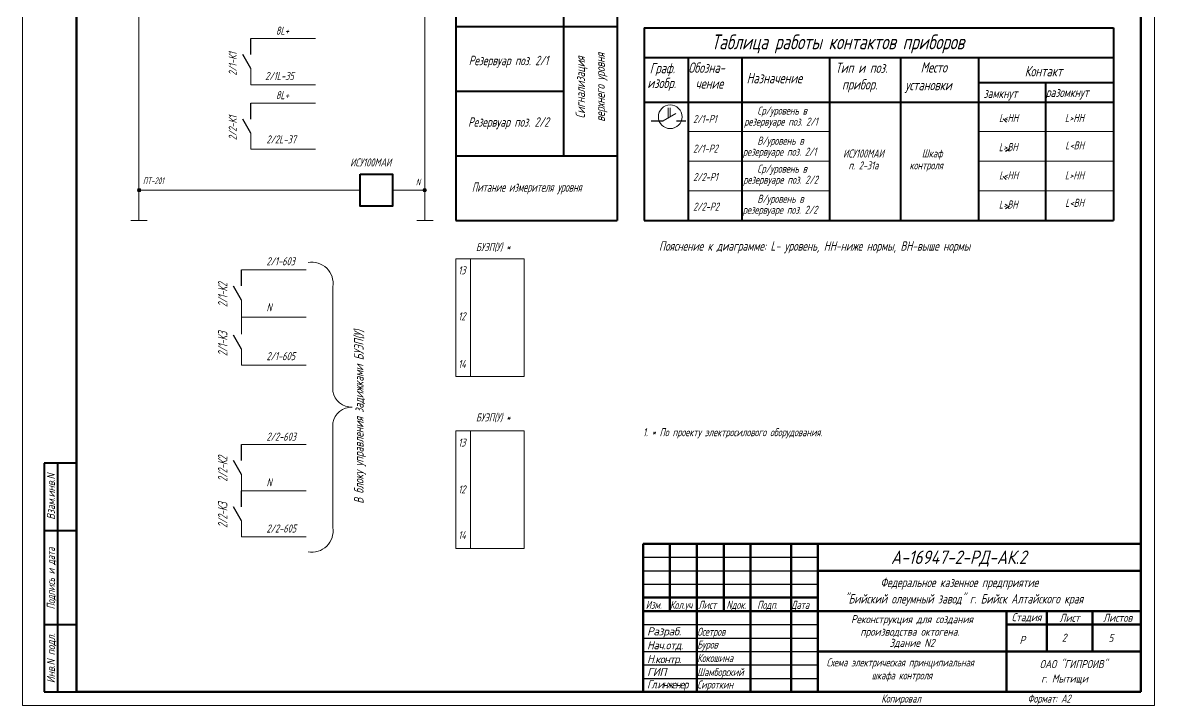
# Model space of a CAD drawing. Header units: millimetres. Extents: x 152217 to 562659, y 54507 to 219294.
# Drawn here: x 557145.9 to 557566.4, y 218700 to 218953.6 of the extents above; entities that cross this region are included whole.
import ezdxf
from ezdxf.enums import TextEntityAlignment as Align

# ---------------------------------------------------------------- set-up
doc = ezdxf.new("R2010")
doc.units = ezdxf.units.MM
doc.layers.get('0').update_dxf_attribs({"lineweight": 18})
for name, color, linetype, lineweight in [('Рамка толстая', 7, 'Continuous', 60), ('Таблица', 253, 'Continuous', 40), ('Текст_КИП', 2, 'Continuous', 25), ('Толст.рамка', 7, 'Continuous', 60), ('Тонк.рамка', 10, 'Continuous', 20), ('тонкий', 5, 'Continuous', 25)]:
    doc.layers.add(name, color=color, linetype=linetype, lineweight=lineweight)
doc.layers.add('текст', color=1, linetype='Continuous')
doc.styles.get("Standard").update_dxf_attribs({"font": 'simplex.shx', "width": 0.6, "oblique": 15})

msp = doc.modelspace()

# ---------------------------------------------------------------- hatches: boundary and pattern name
h = msp.add_hatch(color=256)
edge = h.paths.add_edge_path()
edge.add_arc((557189.1783, 218891.3465), 0.6476, 0, 360)
h = msp.add_hatch(color=256)
edge = h.paths.add_edge_path()
edge.add_arc((557295.2961, 218891.3482), 0.6476, 0, 360)

# ---------------------------------------------------------------- linework, layer by layer
for p, q in [((557189.1248, 218880.1062), (557189.1249, 219237.4171)), ((557295.3989, 218880.1062), (557295.3983, 219237.4171)), ((557230.6872, 218947.6898), (557254.6872, 218947.6898)), ((557230.6872, 218936.5253), (557230.6872, 218930.5268)), ((557230.6872, 218930.5268), (557254.6872, 218930.5268)), ((557230.6872, 218923.6898), (557254.6872, 218923.6898)), ((557385.7119, 218921.9084), (557385.7119, 218918.1494)), ((557386.5526, 218921.9084), (557386.5526, 218918.6347)), ((557383.8434, 218917.0706), (557388.6261, 218919.8319)), ((557230.6872, 218912.5253), (557230.6872, 218906.5268)), ((557393.2403, 218913.0977), (557445.6442, 218913.0977)), ((557501.0203, 218913.0977), (557551.1912, 218913.0977)), ((557230.6872, 218906.5268), (557254.6872, 218906.5268)), ((557393.2403, 218902.0977), (557445.6442, 218902.0977)), ((557501.0203, 218902.0977), (557551.1912, 218902.0977)), ((557271.3713, 218891.3465), (557189.1783, 218891.3465)), ((557283.3713, 218891.3487), (557295.3988, 218891.3482)), ((557393.2403, 218891.0977), (557445.6442, 218891.0977)), ((557501.0203, 218891.0977), (557551.1912, 218891.0977)), ((557186.1166, 218880.1062), (557192.1331, 218880.1062)), ((557292.3906, 218880.1062), (557298.4071, 218880.1062)), ((557376.8242, 218880.0977), (557501.0203, 218880.0977)), ((557501.0203, 218880.0977), (557551.1912, 218880.0977)), ((557501.0203, 218880.0977), (557551.1912, 218880.0977)), ((557312.2539, 218865.8809), (557312.2539, 218822.1448)), ((557227.2047, 218861.7064), (557251.2047, 218861.7064)), ((557261.1537, 218855.4869), (557261.1537, 218816.5753)), ((557227.2047, 218850.5419), (557227.2047, 218837.83)), ((557227.2047, 218844.2139), (557251.2047, 218844.2139)), ((557227.2047, 218832.343), (557227.2047, 218826.3445)), ((557227.2047, 218826.3445), (557251.2047, 218826.3445)), ((557261.1537, 218805.0624), (557261.1537, 218765.9953)), ((557312.2539, 218802.0016), (557312.2539, 218758.2656)), ((557227.2047, 218796.8704), (557251.2047, 218796.8704)), ((557227.2047, 218785.7059), (557227.2047, 218779.7074)), ((557227.2047, 218779.7074), (557251.2047, 218779.7074)), ((557227.2047, 218779.7074), (557251.2047, 218779.7074)), ((557227.2047, 218768.5429), (557227.2047, 218762.5444)), ((557227.2047, 218762.5444), (557251.2047, 218762.5444))]:
    msp.add_line(p, q)
at = {"lineweight": -3}
for p, q in [((557230.6872, 218941.7723), (557230.6872, 218947.6898)), ((557230.6872, 218917.6635), (557230.6872, 218923.6898)), ((557379.3976, 218917.0706), (557383.8434, 218917.0706)), ((557388.7972, 218917.0706), (557392.3236, 218917.0706)), ((557227.2047, 218855.7889), (557227.2047, 218861.7064)), ((557227.2047, 218790.9529), (557227.2047, 218796.8704)), ((557227.2047, 218773.6811), (557227.2047, 218779.7074))]:
    msp.add_line(p, q, dxfattribs=at)
at = {"lineweight": 30}
for p, q in [((557230.6872, 218936.5253), (557227.6872, 218941.7214)), ((557230.6872, 218912.5253), (557227.6872, 218917.7214)), ((557227.2047, 218850.5419), (557224.2047, 218855.7381)), ((557227.2047, 218832.343), (557224.2047, 218837.5391)), ((557227.2047, 218785.7059), (557224.2047, 218790.902)), ((557227.2047, 218768.5429), (557224.2047, 218773.739))]:
    msp.add_line(p, q, dxfattribs=at)
at = {"color": 7, "lineweight": 40}
for p, q in [((557153.8998, 218789.9769), (557153.8998, 218704.9769)), ((557165.8998, 218789.9769), (557153.8998, 218789.9769)), ((557158.8998, 218789.9769), (557158.8998, 218704.9769)), ((557153.8998, 218764.9769), (557165.8998, 218764.9769)), ((557153.8998, 218729.9769), (557165.8998, 218729.9769)), ((557153.8998, 218704.9769), (557165.8998, 218704.9769))]:
    msp.add_line(p, q, dxfattribs=at)
at = {"color": 7}
for p, q in [((557376.3998, 218739.9896), (557441.3998, 218739.9896)), ((557376.3998, 218734.9896), (557441.3998, 218734.9896))]:
    msp.add_line(p, q, dxfattribs=at)
at = {"lineweight": 40}
msp.add_lwpolyline([(557271.3713, 218897.3489), (557283.3713, 218897.3489), (557283.3713, 218885.3489), (557271.3713, 218885.3489)], close=True, dxfattribs=at)
for points in [[(557306.8273, 218865.8809), (557332.2634, 218865.8809), (557332.2634, 218822.1448), (557306.8273, 218822.1448)], [(557306.8273, 218802.0016), (557332.2634, 218802.0016), (557332.2634, 218758.2656), (557306.8273, 218758.2656)]]:
    msp.add_lwpolyline(points, close=True)
at = {"color": 5}
msp.add_circle((557386.5072, 218918.6256), 4.4, dxfattribs=at)
for centre in [(557189.1783, 218891.3465), (557295.2961, 218891.3482)]:
    msp.add_circle(centre, 0.6476)
for centre, radius, start, end in [((557253.3916, 218856.7152), 7.8588, 351.008072, 100.685345), ((557268.1395, 218817.8366), 7.0987, 190.234928, 271.713613), ((557268.1405, 218803.6443), 7.1, 88.295429, 169.75603), ((557253.3916, 218764.767), 7.8588, 259.314655, 8.991928)]:
    msp.add_arc(centre, radius, start, end)
at = {"layer": 'Рамка толстая', "color": 7}
for p, q in [((557165.8998, 218759.9769), (557165.8998, 218704.9769)), ((557165.8998, 218759.9769), (557165.8998, 218704.9769)), ((557561.3998, 218759.9896), (557376.3998, 218759.9896)), ((557376.3998, 218759.9896), (557376.3998, 218704.9896)), ((557561.3998, 218759.9896), (557376.3998, 218759.9896)), ((557376.3998, 218759.9896), (557376.3998, 218704.9896)), ((557386.3998, 218759.9896), (557386.3998, 218734.9896)), ((557396.3998, 218759.9896), (557396.3998, 218704.9896)), ((557406.3998, 218759.9896), (557406.3998, 218734.9896)), ((557416.3998, 218759.9896), (557416.3998, 218704.9896)), ((557431.3998, 218759.9896), (557431.3998, 218704.9896)), ((557441.3998, 218759.9896), (557441.3998, 218704.9896)), ((557441.3998, 218749.9896), (557561.3998, 218749.9896)), ((557376.3998, 218739.9896), (557441.3998, 218739.9896)), ((557376.3998, 218734.9896), (557561.3998, 218734.9896)), ((557511.3998, 218734.9896), (557511.3998, 218704.9896)), ((557526.3998, 218734.9896), (557526.3998, 218719.9896)), ((557543.3998, 218734.9896), (557543.3998, 218719.9896)), ((557511.3998, 218729.9896), (557561.3998, 218729.9896)), ((557441.3998, 218719.9896), (557561.3998, 218719.9896)), ((557441.3998, 218719.9896), (557561.3998, 218719.9896))]:
    msp.add_line(p, q, dxfattribs=at)
at = {"layer": 'Таблица'}
for p, q in [((557306.8277, 219259.715), (557306.8275, 218880.0977)), ((557366.828, 219259.715), (557366.8273, 218880.0977)), ((557346.8274, 219220.3034), (557346.827, 218904.0977)), ((557306.8277, 218952.0977), (557366.8274, 218952.0976)), ((557376.8242, 218951.5977), (557376.8242, 218880.0977)), ((557376.8242, 218951.5977), (557551.1912, 218951.5977)), ((557551.1912, 218951.5977), (557551.1912, 218880.0977)), ((557376.8242, 218940.5977), (557551.1912, 218940.5977)), ((557393.2403, 218940.5977), (557393.2403, 218880.0977)), ((557413.2403, 218880.0977), (557413.2403, 218940.5977)), ((557445.6442, 218940.5977), (557445.6442, 218880.0977)), ((557472.1455, 218880.0977), (557472.1455, 218940.5977)), ((557501.0203, 218940.5977), (557501.0203, 218880.0977)), ((557501.0203, 218931.3073), (557551.1912, 218931.3073)), ((557526.0203, 218880.0977), (557526.0203, 218931.3073)), ((557306.8277, 218928.0977), (557346.8272, 218928.0977)), ((557376.8242, 218924.0977), (557551.1912, 218924.0977)), ((557306.8275, 218904.0977), (557366.8273, 218904.0977)), ((557306.8275, 218880.0977), (557366.8273, 218880.0977)), ((557376.8242, 218880.0977), (557551.1912, 218880.0977))]:
    msp.add_line(p, q, dxfattribs=at)
at = {"layer": 'Текст_КИП'}
for p, q in [((557510.2265, 218917.8009), (557511.4058, 218916.578)), ((557512.6616, 218906.6472), (557511.1104, 218905.7083)), ((557510.2148, 218896.4171), (557511.3325, 218895.2962)), ((557512.6224, 218885.441), (557511.0443, 218884.3895))]:
    msp.add_line(p, q, dxfattribs=at)
at = {"layer": 'Толст.рамка'}
for p, q in [((557165.8998, 218704.9769), (557165.8998, 219288.9769)), ((557561.3998, 219288.9807), (557561.3998, 218704.9896)), ((557561.3998, 218704.9859), (557165.8998, 218704.9859))]:
    msp.add_line(p, q, dxfattribs=at)
at = {"layer": 'Тонк.рамка'}
for p, q in [((557145.8998, 219293.9809), (557145.8998, 218699.9769)), ((557566.3998, 218699.9769), (557566.3998, 219293.9809)), ((557145.8998, 218699.9769), (557566.3998, 218699.9769))]:
    msp.add_line(p, q, dxfattribs=at)
at = {"layer": 'тонкий', "color": 7}
for p, q in [((557376.3998, 218754.9896), (557441.3998, 218754.9896)), ((557376.3998, 218749.9896), (557441.3998, 218749.9896)), ((557376.3998, 218744.9896), (557441.3998, 218744.9896)), ((557376.3998, 218729.9896), (557441.3998, 218729.9896)), ((557376.3998, 218729.9896), (557441.3998, 218729.9896)), ((557376.3998, 218724.9896), (557441.3998, 218724.9896)), ((557376.3998, 218724.9896), (557441.3998, 218724.9896)), ((557376.3998, 218719.9896), (557441.3998, 218719.9896)), ((557376.3998, 218719.9896), (557441.3998, 218719.9896)), ((557376.3998, 218714.9896), (557441.3998, 218714.9896)), ((557376.3998, 218714.9896), (557441.3998, 218714.9896)), ((557376.3998, 218709.9896), (557441.3998, 218709.9896)), ((557376.3998, 218709.9896), (557441.3998, 218709.9896))]:
    msp.add_line(p, q, dxfattribs=at)

# ---------------------------------------------------------------- texts
at = {"lineweight": 30, "oblique": 15, "width": 0.7}
for s, height, p in [('Таблица работы контактов приборов', 5.5, (557401.8103, 218943.6678)), ('Граф.', 3.85, (557378.9021, 218934.7744)), ('Обозна-', 3.85, (557393.2403, 218934.9328)), ('Тип и поз.', 3.85, (557447.894, 218934.9021)), ('Место', 3.85, (557479.5612, 218935.0304)), ('Назначение', 3.85, (557414.9049, 218931.0411)), ('Контакт', 3.85, (557518.2269, 218933.6151)), ('изобр.', 3.85, (557378.0005, 218929.2388)), ('чение', 3.85, (557395.9142, 218929.0377)), ('прибор.', 3.85, (557450.3411, 218928.7228)), ('установки', 3.85, (557473.7654, 218928.4648)), ('замкнут', 3.5, (557502.911, 218925.5623)), ('разомкнут', 3.5, (557526.0203, 218925.9178))]:
    msp.add_text(s, height=height, dxfattribs=at).set_placement(p)
at = {"oblique": 15}
for s, height, width, p in [('2/1-К1', 3, 0.6, (557225.4655, 218933.8978)), ('2/2-К1', 3, 0.6, (557225.4655, 218909.8978)), ('2/1-К2', 3.5, 0.6, (557221.9831, 218847.9144)), ('2/1-К3', 3.5, 0.6, (557221.9831, 218829.7155)), ('В блоку управления задижками БУЭП(У)', 3.5, 0.7, (557272.575, 218774.8602)), ('2/2-К2', 3.5, 0.6, (557221.9831, 218783.0784)), ('2/2-К3', 3.5, 0.6, (557221.9831, 218765.9154))]:
    msp.add_text(s, height=height, rotation=90, dxfattribs=dict(at, width=width)).set_placement(p)
at = {"color": 2, "oblique": 15, "width": 0.7}
for s, p in [('Резервуар поз. 2/1', (557326.4185, 218937.7692)), ('Резервуар поз. 2/2', (557326.4185, 218914.9187))]:
    msp.add_text(s, height=3.5, dxfattribs=at).set_placement(p, align=Align.CENTER)
at = {"oblique": 15}
for s, height, width, p in [('ИСУ100МАИ', 3, 0.6, (557267.5734, 218900.1454)), ('ПТ-201', 2.5, 0.6, (557190.5717, 218893.5867)), ('N', 2.5, 0.6, (557292.0071, 218893.1132)), ('БУЭП(У) *', 3, 0.7, (557314.3195, 218868.7261)), ('БУЭП(У) *', 3, 0.7, (557314.3195, 218805.4284))]:
    msp.add_text(s, height=height, dxfattribs=dict(at, width=width)).set_placement(p)
at = {"color": 2, "oblique": 15, "width": 0.6}
msp.add_text('Питание измерителя уровня', height=3.5, dxfattribs=at).set_placement((557312.8209, 218890.7473))
at = {"lineweight": -3, "oblique": 15, "width": 0.7}
msp.add_text('Пояснение к диаграмме: L- уровень, НН-ниже нормы, ВН-выше нормы ', height=3.5, dxfattribs=at).set_placement((557382.3437, 218868.8615))
at = {"color": 2, "oblique": 15}
for s, width, p in [('Взам.инв.N', 0.8, (557157.8998, 218777.4769)), ('Подпись и дата', 0.7, (557157.8998, 218747.121)), ('Инв.N подл.', 0.8, (557157.8998, 218717.4769))]:
    msp.add_text(s, height=3, rotation=90, dxfattribs=dict(at, width=width)).set_placement(p, align=Align.CENTER)
at = {"color": 3, "oblique": 15, "width": 0.7}
for s, p in [('Изм.', (557377.4031, 218735.8156)), ('Кол.уч', (557386.4031, 218735.8156)), ('Лист', (557396.9031, 218735.8156)), ('Nдок.', (557407.4031, 218735.8156)), ('Подп.', (557418.812, 218735.8156)), ('Дата', (557431.3998, 218735.8156))]:
    msp.add_text(s, height=3, dxfattribs=at).set_placement(p)
at = {"color": 3, "oblique": 15, "width": 0.8}
for s, p in [('Стадия', (557518.8998, 218732.4896)), ('Лист', (557534.8998, 218732.4896)), ('Листов', (557552.7518, 218732.5241))]:
    msp.add_text(s, height=3, dxfattribs=at).set_placement(p, align=Align.MIDDLE)
at = {"color": 7, "oblique": 15, "width": 0.7}
for s, p in [('Схема электрическая принципиальная ', (557444.5943, 218714.4268)), ('шкафа контроля', (557461.3801, 218709.6067))]:
    msp.add_text(s, height=3, dxfattribs=at).set_placement(p)
at = {"color": 2, "oblique": 15, "width": 0.7}
for s, p in [('Копировал', (557472.2798, 218702.0892)), ('Формат: А2', (557527.2798, 218702.0892))]:
    msp.add_text(s, height=3, dxfattribs=at).set_placement(p, align=Align.MIDDLE)
at = {"layer": 'текст', "char_height": 3, "width": 19, "attachment_point": 4}
for s, insert in [('{\\W0.95;\\T0.95;Разраб.}', (557377.9269, 218727.0625)), ('{\\W0.9;\\T0.95;Нач.отд.}', (557377.9269, 218722.0625)), ('{\\W0.9;\\T0.9;Н.контр.}', (557377.9269, 218716.7316)), ('{\\W0.95;\\T0.95;ГИП}', (557377.9269, 218712.37)), ('{\\W0.8;\\T0.85;Гл.инженер}', (557377.9269, 218707.37))]:
    msp.add_mtext(s, dxfattribs=dict(at, insert=insert))
at = {"layer": 'Текст_КИП', "color": 1, "oblique": 15}
for s, width, p in [('8L+', 0.6, (557239.9804, 218949.1029)), ('8L+', 0.6, (557239.9804, 218925.1456)), ('2/1-603', 0.6, (557236.498, 218863.4444)), ('13', 0.7, (557307.756, 218860.0809)), ('N', 0.6, (557236.498, 218846.3474)), ('12', 0.7, (557307.756, 218843.0031)), ('2/1-605', 0.6, (557236.498, 218828.1911)), ('14', 0.7, (557307.756, 218825.3043)), ('2/2-603', 0.6, (557236.498, 218798.293)), ('13', 0.7, (557307.756, 218796.0918)), ('N', 0.6, (557236.498, 218781.2927)), ('12', 0.7, (557307.756, 218778.7035)), ('2/2-605', 0.6, (557236.498, 218764.1713)), ('14', 0.7, (557307.756, 218761.7291))]:
    msp.add_text(s, height=3, dxfattribs=dict(at, width=width)).set_placement(p)
at = {"layer": 'Текст_КИП', "oblique": 15, "width": 0.7}
for s, p in [('верхнего уровня', (557362.2217, 218916.7764)), ('Сигнализация  ', (557354.8517, 218918.0031))]:
    msp.add_text(s, height=3.5, rotation=90, dxfattribs=at).set_placement(p)
at = {"layer": 'Текст_КИП', "color": 1, "oblique": 15, "width": 0.6}
for s, p in [('2/1L-35', (557241.3408, 218932.2576)), ('2/2L-37', (557241.9717, 218908.7041))]:
    msp.add_text(s, height=3, dxfattribs=at).set_placement(p, align=Align.CENTER)
at = {"layer": 'Текст_КИП', "oblique": 15}
for s, height, width, p in [('Ср/уровень в', 3, 0.65, (557418.8778, 218919.4051)), ('2/1-Р1', 3, 0.7, (557395.0364, 218916.2951)), ('резервуаре поз. 2/1', 3, 0.65, (557413.98, 218915.3157)), ('L<НН', 3, 0.7, (557508.6932, 218916.672)), ('L>НН', 3, 0.7, (557533.154, 218916.672)), ('2/1-Р2', 3, 0.7, (557395.0364, 218905.2951)), ('В/уровень в', 3, 0.65, (557418.8778, 218908.221)), ('L>ВН', 3, 0.7, (557508.6073, 218905.829)), ('L<ВН', 3, 0.7, (557533.2577, 218906.4677)), ('резервуаре поз. 2/1', 3, 0.65, (557413.4959, 218904.1316)), ('Шкаф', 3, 0.7, (557479.9901, 218903.5111)), ('Ср/уровень в', 3, 0.65, (557418.8778, 218897.8329)), ('контроля', 3, 0.7, (557475.4119, 218899.0785)), ('2/2-Р1', 3, 0.7, (557395.0364, 218894.7229)), ('резервуаре поз. 2/2', 3, 0.65, (557413.6319, 218893.7435)), ('L<НН', 3, 0.7, (557508.6932, 218895.3529)), ('L>НН', 3, 0.7, (557533.154, 218895.3529)), ('В/уровень в', 3, 0.65, (557418.8778, 218886.6488)), ('L>ВН', 3, 0.7, (557508.6073, 218884.5099)), ('L<ВН', 3, 0.7, (557533.2577, 218885.1486)), ('2/2-Р2', 3, 0.7, (557395.0364, 218883.7229)), ('резервуаре поз. 2/2', 3, 0.65, (557413.4339, 218882.5594)), ('1. * По проекту электросилового оборудования.', 3, 0.7, (557376.3998, 218799.9375)), ('Федеральное казенное предприятие', 3.5, 0.7, (557464.5976, 218743.8867)), ('"Бийский олеумный завод" г. Бийск Алтайского края ', 3.5, 0.7, (557451.3132, 218737.8099)), ('Осетров', 3, 0.7, (557396.5292, 218725.83)), ('Буров', 3, 0.7, (557396.5292, 218721.0678)), ('Кокошина', 3, 0.7, (557396.5292, 218716.0678)), ('ОАО "ГИПРОИВ"', 3, 0.8, (557523.7954, 218713.8015)), ('Шамборский', 3, 0.7, (557396.5292, 218710.8521)), ('г. Мытищи', 3, 0.8, (557524.353, 218708.4437)), ('Сироткин', 3, 0.7, (557396.5292, 218706.2089))]:
    msp.add_text(s, height=height, dxfattribs=dict(at, width=width)).set_placement(p)
for s, width, p in [('ИСУ100МАИ', 0.7, (557458.3077, 218903.4629)), ('п. 2-31а', 0.7, (557458.3077, 218899.0303)), ('Реконструкция для создания', 0.8, (557476.3526, 218730.5001)), ('производства октогена. ', 0.8, (557476.3526, 218725.8461)), ('Здание N2', 0.8, (557476.3526, 218721.686))]:
    msp.add_text(s, height=3, dxfattribs=dict(at, width=width)).set_placement(p, align=Align.CENTER)
at = {"layer": 'Текст_КИП', "ltscale": 0.02, "oblique": 15, "width": 0.8}
msp.add_text('А-16947-2-РД-АК.2', height=5, dxfattribs=at).set_placement((557468.5238, 218752.4962))
at = {"layer": 'Текст_КИП', "lineweight": -3, "oblique": 15, "width": 0.8}
for s, p in [('Р', (557516.3115, 218722.7779)), ('2', (557532.031, 218723.6186)), ('5', (557549.3313, 218723.503))]:
    msp.add_text(s, height=3, dxfattribs=at).set_placement(p)

doc.saveas('drawing.dxf')
